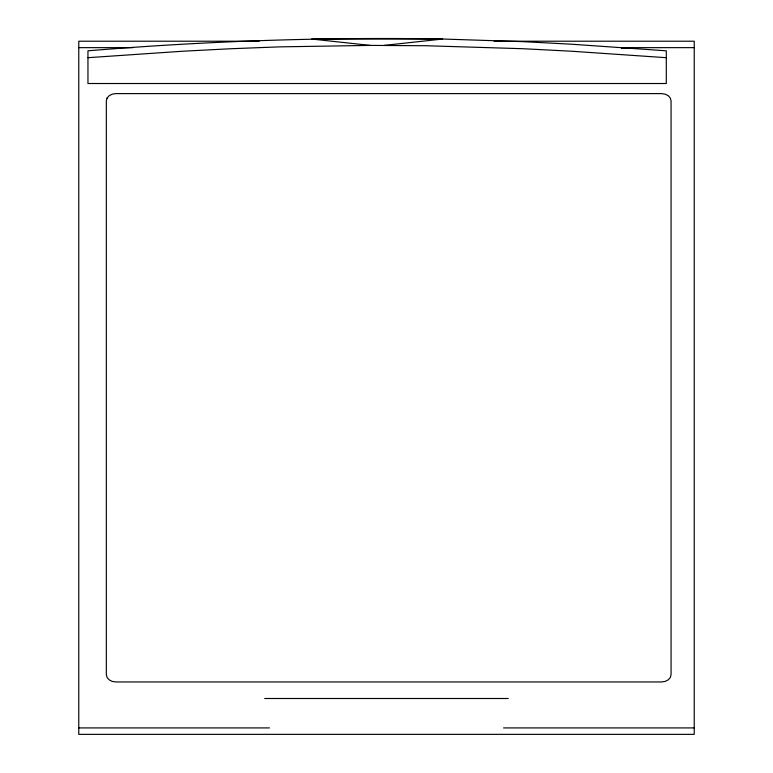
<?xml version="1.0" encoding="UTF-8"?>
<svg xmlns="http://www.w3.org/2000/svg" width="773" height="773" viewBox="0 0 773 773"><rect width="100%" height="100%" fill="white"/><g stroke="black" fill="none" stroke-linecap="round" stroke-linejoin="round"><path stroke-width="1.16" d="M383.988 45.404L442.649 39.027L522.78 41.645L570.967 44.177L666.297 50.815L666.297 83.513L87.958 83.513L87.958 50.815C205.918 41.075 324.302 36.94 442.649 39.027L311.606 39.027L370.257 45.404L425.788 45.733L522.78 48.709L570.967 51.192L666.297 57.695M87.958 57.695L183.288 51.192L231.465 48.709L279.884 46.863L370.257 45.404M259.216 41.211L78.769 41.211L78.769 734.35L694.231 734.35L694.231 41.211L494.111 41.211M78.769 47.646L133.072 47.646M621.83 47.646L694.231 47.646M621.531 48.158L627.28 48.158M264.704 698.502L508.296 698.502M78.769 727.915L269.439 727.915M503.561 727.915L694.231 727.915M107.051 98.152L106.336 100.963L106.336 674.597L107.051 677.409L109.099 679.796L112.153 681.39L115.747 681.95L661.659 681.95L665.263 681.39L668.316 679.796L670.355 677.409L671.07 674.597L671.07 100.963L670.355 98.152L668.316 95.765L665.263 94.171L661.659 93.61L115.747 93.61L112.153 94.171L109.099 95.765L107.051 98.152"/></g></svg>
